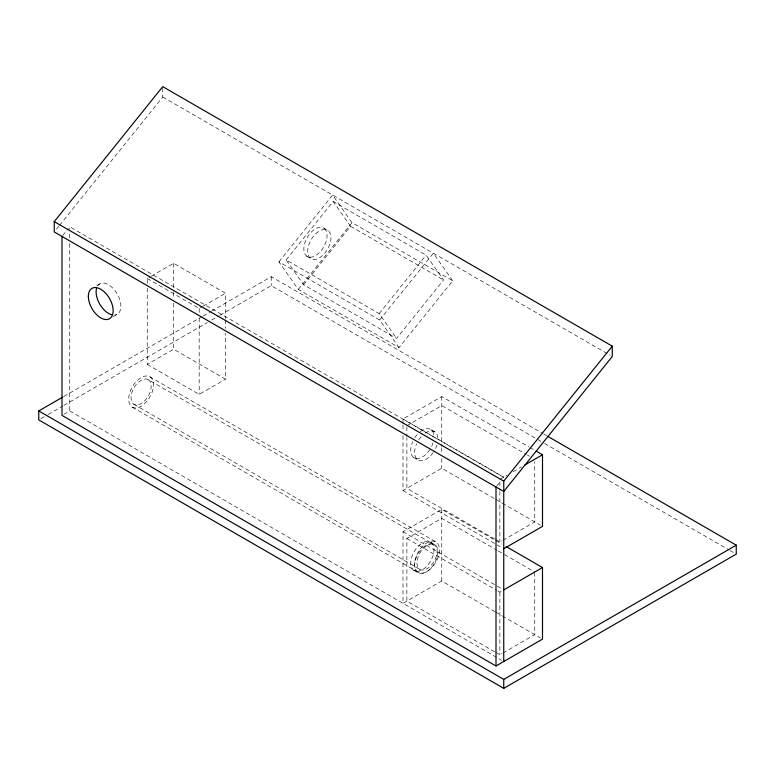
<?xml version="1.0" encoding="UTF-8"?>
<svg xmlns="http://www.w3.org/2000/svg" width="775" height="775" viewBox="0 0 775 775"><rect width="100%" height="100%" fill="white"/><g stroke="black" fill="none" stroke-linecap="round" stroke-linejoin="round"><path stroke-width="0.58" stroke-dasharray="3.88 2.91" d="M56.507 229.148L58.774 226.329M59.52 225.399L162.75 96.982L162.75 86.645M62.707 235.552L68.345 228.547M278.923 261.853L332.62 195.058L351.995 222.619L452.745 280.782L399.048 347.578L298.298 289.414L278.923 261.853L379.673 320.017L399.048 347.578M286.159 259.916L333.134 201.471L426.134 255.159L443.571 279.969L396.597 338.413L303.597 284.725L286.159 259.916L379.159 313.604L396.597 338.413M298.298 289.414L351.995 222.619M303.597 284.725L350.571 226.271L333.134 201.471M379.159 313.604L426.134 255.159M379.673 320.017L433.37 253.222L452.745 280.782M496.707 486.119L500.224 481.74M96.827 285.568L99.733 283.892M147.25 283.33L147.25 278.496L150.292 276.733M151.299 276.152L173.6 263.277L225.525 293.26L225.525 318.67M113.392 316.5L117.267 314.262M147.25 278.496L199.175 308.469L202.217 306.716M203.224 306.125L225.525 293.26M63.889 396.422L202.13 316.607M203.176 316.006L210.509 311.773M211.556 311.172L271.25 276.704L542.5 433.312M40.842 418.674L47.13 415.051M48.176 414.441L62.833 405.984M63.889 405.373L207.361 322.536M211.556 320.114L218.889 315.89M219.935 315.28L271.25 285.655L543.546 442.864M147.25 288.174L147.25 364.405L173.6 349.186L225.525 379.169L225.525 333.192M63.938 414.296L69.75 410.934L501.677 660.31M147.25 364.405L199.175 394.378L225.525 379.169M403 423.76L403 418.984L441.75 396.616L528.996 446.991M406.875 425.698L441.75 405.567L526.39 454.431M403 435.695L403 490.585L441.75 468.207L495.041 498.974M495.041 611.737L441.75 580.969L403 603.337L403 531.747L441.75 509.369L494.721 539.952M499.875 479.396L507.053 475.249M513.176 471.713L521.556 466.879M494.653 651.775L406.875 601.1L406.875 538.46L441.75 518.32L497.133 550.298M495.7 539.623L499.875 542.035L501.929 540.853M502.956 540.262L534.75 521.904L534.75 461.668M497.783 590.947L499.875 592.148L501.929 590.967M495.7 652.376L499.875 654.798L501.929 653.606M502.956 653.015L534.75 634.657L534.75 573.219M162.75 96.982L610.158 355.289M350.571 226.271L443.571 279.969M324.299 228.412A16.44 9.494 -60 0 1 317.585 254.21A16.44 9.494 -60 0 1 304.498 244.086A16.44 9.494 -60 0 1 324.299 228.412L328.174 230.65A16.44 9.494 -60 0 1 321.46 256.448A16.44 9.494 -60 0 1 308.373 246.324A16.44 9.494 -60 0 1 328.174 230.65M306.619 256.06L310.494 258.298M543.546 433.913L546.685 435.724M544.592 443.465L728.917 549.882M729.963 550.492L736.25 554.115M530.032 447.592L535.225 450.585M527.436 455.032L529.528 456.243M431.21 429.776L435.085 432.014M403 418.984L503.75 477.158M503.75 477.361L69.75 226.794L69.75 229.197M495.758 499.391L501.997 502.985M502.355 503.198L540.427 525.179M413.54 457.424L417.415 459.662M494.653 539.022L406.875 488.347L406.875 437.749M495.758 540.553L501.997 544.157M403 490.585L501.677 547.547M498.18 550.899L503.401 553.912M504.448 554.522L534.75 572.018M149.856 376.786A17.534 10.123 -60 0 1 144.295 403.949A17.534 10.123 -60 0 1 129.105 395.182A17.534 10.123 -60 0 1 149.856 376.786L435.831 541.89A17.534 10.123 -60 0 1 430.27 569.053A17.534 10.123 -60 0 1 415.08 560.286A17.534 10.123 -60 0 1 435.831 541.89M431.21 542.529A16.44 9.494 -60 0 1 424.497 568.327A16.44 9.494 -60 0 1 411.418 558.203A16.44 9.494 -60 0 1 431.21 542.529L435.085 544.767A16.44 9.494 -60 0 1 428.372 570.565A16.44 9.494 -60 0 1 415.293 560.441A16.44 9.494 -60 0 1 435.085 544.767M148.209 379.624A14.25 8.225 -60 0 1 143.695 401.702A14.25 8.225 -60 0 1 131.353 394.572A14.25 8.225 -60 0 1 148.209 379.624L434.184 544.738A14.25 8.225 -60 0 1 429.67 566.806A14.25 8.225 -60 0 1 417.328 559.686A14.25 8.225 -60 0 1 434.184 544.738M403 531.747L501.677 588.709M406.875 538.46L496.736 590.337M495.758 612.143L501.997 615.747M502.355 615.96L540.427 637.932M133.959 404.308L419.934 569.412M132.322 407.156L418.297 572.26M413.54 570.177L417.415 572.415M499.875 481.798L499.875 490.236M499.875 491.437L499.875 542.035M499.875 592.148L499.875 654.798M441.75 396.616L441.75 446.526M441.75 447.727L441.75 453.888M441.75 458.567L441.75 468.207M441.75 509.369L441.75 580.969M406.875 426.909L406.875 436.538M403 424.952L403 430.919M271.25 276.704L271.25 285.655M225.525 319.881L225.525 328.348M199.175 308.469L199.175 313.313M199.175 318.147L199.175 394.378M173.6 263.277L173.6 291.109M173.6 292.32L173.6 298.365M173.6 303.209L173.6 349.186M69.75 234.011L69.75 238.826M69.75 243.641L69.75 410.934M420.253 431.627A16.44 9.494 -60 0 1 433.961 437.962M433.06 442.719A16.44 9.494 -60 0 1 431.016 447.592M429.931 449.442A16.44 9.494 -60 0 1 414.596 458.064A16.44 9.494 -60 0 1 412.794 441.527M414.819 437.749A16.44 9.494 -60 0 1 417.367 434.378M425.126 433.118A16.44 9.494 -60 0 1 437.836 440.19M436.935 444.957A16.44 9.494 -60 0 1 433.806 451.68M433.206 452.571A16.44 9.494 -60 0 1 418.2 460.166A16.44 9.494 -60 0 1 416.669 443.765M418.694 439.987A16.44 9.494 -60 0 1 421.242 436.616M97.757 285.713A17.534 10.123 60 0 1 117.267 294.016A17.534 10.123 60 0 1 114.7 315.057"/><path stroke-width="1.16" d="M54.25 221.621L162.75 86.645L612.25 346.163L612.25 356.5L503.75 491.476L54.25 231.958L54.25 221.621L503.75 481.139L503.75 661.501M503.75 481.139L612.25 346.163M547.741 436.335L736.25 545.174L736.25 554.115L503.75 688.355L38.75 419.885L38.75 410.934L62.833 397.032M524.694 465.058L542.5 454.78L542.5 526.38L503.75 548.748M503.75 589.911L542.5 567.542L542.5 639.133L496 665.977L62 415.41L62 236.433M38.75 410.934L503.75 679.404L736.25 545.174M536.271 451.186L542.5 454.78M506.143 546.549L542.5 567.542M503.75 679.404L503.75 688.355M496 487L496 665.977M111.707 314.757A17.534 10.123 60 0 1 96.526 288.455M88.35 296.389A17.534 10.123 60 0 0 106.95 319.532A17.534 10.123 60 0 0 106.95 294.733A17.534 10.123 60 0 0 88.35 296.389"/></g></svg>
